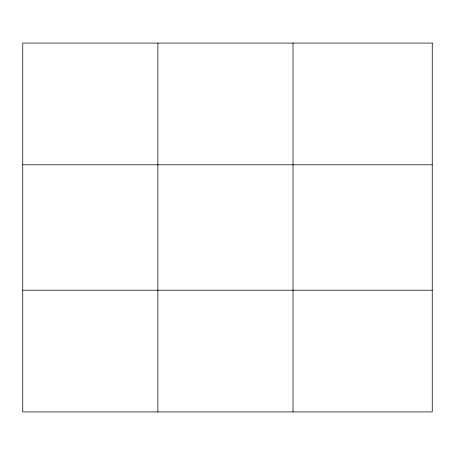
<?xml version="1.0" encoding="UTF-8"?>
<svg xmlns="http://www.w3.org/2000/svg" width="455" height="455" viewBox="0 0 455 455"><rect width="100%" height="100%" fill="white"/><g stroke="black" fill="none" stroke-linecap="round" stroke-linejoin="round"><path stroke-width="0.68" d="M157.885 411.923L157.885 43.077M293.02 411.923L293.02 43.077M22.75 164.795L432.25 164.795M22.75 290.205L432.25 290.205M432.25 43.077L432.25 411.923L22.75 411.923L22.75 43.077L432.25 43.077"/></g></svg>
